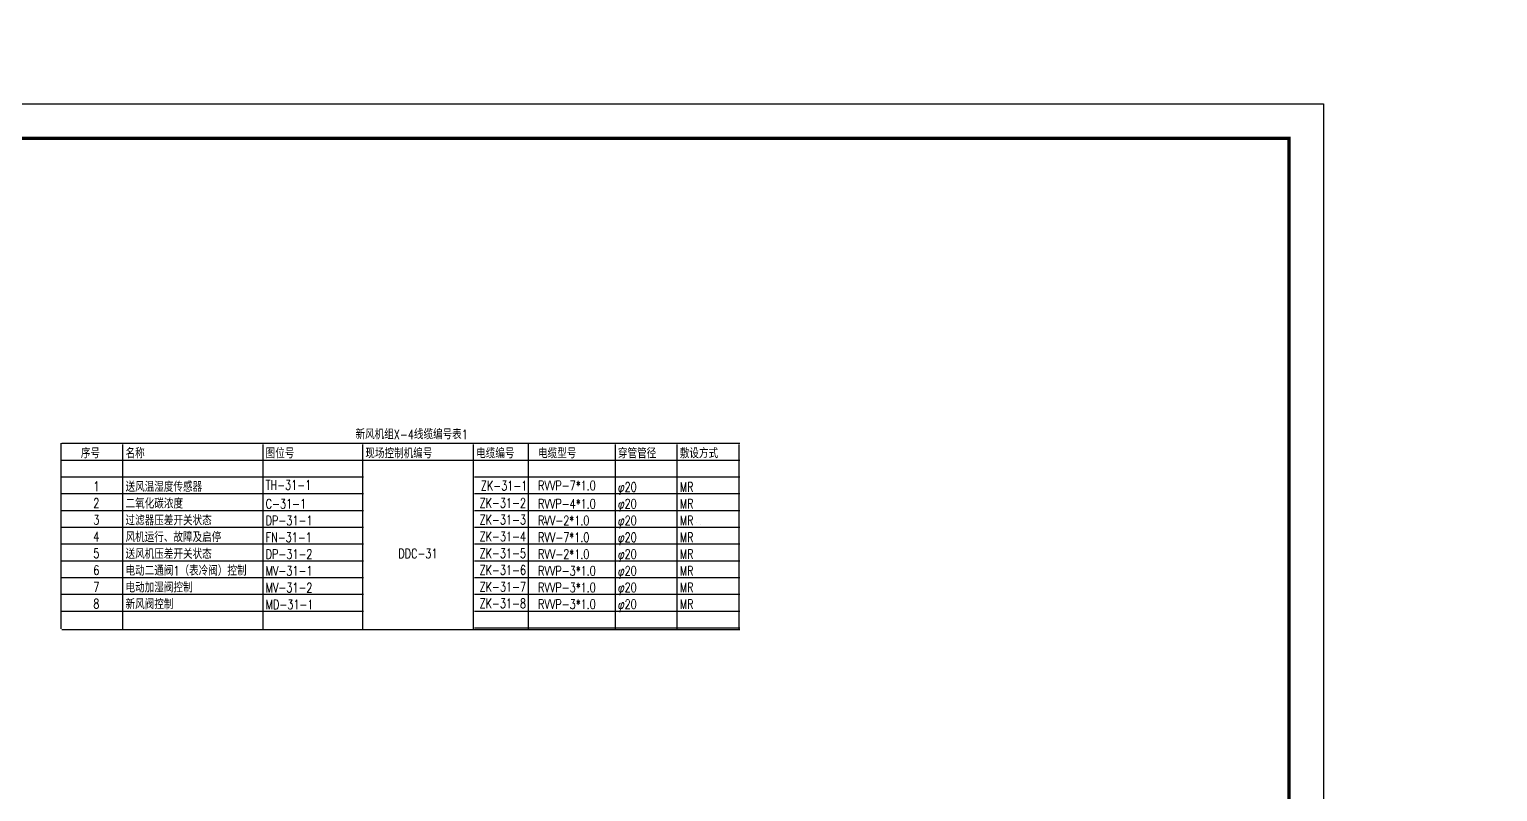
# Model space of a CAD drawing. Extents: x 23618587 to 48466785, y 42305484 to 86624613.
# Drawn here: x 24343642 to 24407137, y 43129440 to 43162400 of the extents above; entities that cross this region are included whole.
import ezdxf

# ---------------------------------------------------------------- set-up
doc = ezdxf.new("R2010")
doc.units = 0
doc.header["$MEASUREMENT"] = 0
doc.layers.get('0').update_dxf_attribs({"linetype": 'CONTINUOUS'})
for name, color, linetype in [('AC-W', 7, 'CONTINUOUS'), ('FRAME', 7, 'CONTINUOUS'), ('楼控', 1, 'CONTINUOUS')]:
    doc.layers.add(name, color=color, linetype=linetype)
doc.styles.add('HZTXT', font='txt', dxfattribs={"width": 0.9, "bigfont": 'HZTXT'})

msp = doc.modelspace()

# ---------------------------------------------------------------- linework, layer by layer
at = {"color": 7}
for points in [[(24344999.56981, 43144501.19519), (24344999.56981, 43138697.46575)], [(24345047.14136, 43144501.19519), (24374369.05724, 43144501.19519)], [(24347675.46966, 43144453.62364), (24347675.46966, 43138697.46575)], [(24353734.8962, 43144453.62364), (24353734.8962, 43138697.46575)], [(24358046.06817, 43144453.62364), (24358046.06817, 43138697.46575)], [(24362838.90212, 43144453.62364), (24362838.90212, 43136470.99734)], [(24368969.68599, 43144453.62364), (24368969.68599, 43136470.99734)], [(24371645.58584, 43144453.62364), (24371645.58584, 43136470.99734)], [(24374321.48568, 43144453.62364), (24374321.48568, 43136470.99734)], [(24345047.14136, 43143775.72901), (24374369.05724, 43143775.72901)], [(24345047.14136, 43143050.26283), (24358093.63972, 43143050.26283)], [(24362886.47367, 43143050.26283), (24374369.05724, 43143050.26283)], [(24345047.14136, 43142324.79665), (24358093.63972, 43142324.79665)], [(24362886.47367, 43142324.79665), (24374369.05724, 43142324.79665)], [(24345047.14136, 43141599.33047), (24358093.63972, 43141599.33047)], [(24362886.47367, 43141599.33047), (24374369.05724, 43141599.33047)], [(24345047.14136, 43140873.86429), (24358093.63972, 43140873.86429)], [(24362886.47367, 43140873.86429), (24374369.05724, 43140873.86429)], [(24345047.14136, 43140148.39811), (24358093.63972, 43140148.39811)], [(24362886.47367, 43140148.39811), (24374369.05724, 43140148.39811)], [(24345047.14136, 43139422.93193), (24358093.63972, 43139422.93193)], [(24362886.47367, 43139422.93193), (24374369.05724, 43139422.93193)], [(24344999.56981, 43138699.01353), (24344999.56981, 43136475.04344)], [(24345047.14136, 43138699.01353), (24358093.63972, 43138699.01353)], [(24345047.14136, 43138697.46575), (24358093.63972, 43138697.46575)], [(24347672.61204, 43138657.6978), (24347672.61204, 43136433.7277)], [(24353734.8962, 43138699.01353), (24353734.8962, 43136475.04344)], [(24358046.06817, 43138699.01353), (24358046.06817, 43136475.04344)], [(24358046.06817, 43138318.29295), (24358046.06817, 43138308.52538)], [(24362886.47367, 43138697.46575), (24374369.05724, 43138697.46575)], [(24345047.14136, 43137973.54735), (24358093.63972, 43137973.54735)], [(24362886.47367, 43137971.99957), (24374369.05724, 43137971.99957)], [(24345047.14136, 43137248.08117), (24358093.63972, 43137248.08117)], [(24362886.47367, 43137246.53339), (24374369.05724, 43137246.53339)], [(24345047.14136, 43136453.89097), (24374369.05724, 43136453.89097)], [(24362886.47367, 43136521.06721), (24374369.05724, 43136521.06721)]]:
    msp.add_lwpolyline(points, dxfattribs=at)
at = {"layer": 'AC-W', "color": 7, "ltscale": 300}
for p, q in [((24372485.94425, 43141059.13876), (24372485.91859, 43141059.08603)), ((24372485.94425, 43141059.13876), (24372485.91859, 43141059.08603)), ((24372665.77642, 43140971.61509), (24372665.75076, 43140971.56237)), ((24372665.77642, 43140971.61509), (24372665.75076, 43140971.56237))]:
    msp.add_line(p, q, dxfattribs=at)
at = {"layer": 'AC-W', "color": 7}
for centre, start, end in [((24148759.7883, 42835660.74182), 79.4743453433, 79.4743453433), ((24148766.30591, 42835659.45113), 78.1227654299, 78.1227654299), ((24148779.34207, 42835656.52904), 76.2090487924, 76.2090487924)]:
    msp.add_arc(centre, 530172.67138, start, end, dxfattribs=at)
at = {"layer": 'AC-W', "color": 7, "ltscale": 1500}
msp.add_arc((24149392.33084, 42558636.58887), 596172.67138, 66.68798043542, 75.58253173698, dxfattribs=at)
at = {"layer": 'AC-W', "color": 7}
msp.add_point((24365937.41348, 43141071.10625), dxfattribs=at)
at = {"layer": 'FRAME'}
msp.add_lwpolyline([(24221262.63462, 43033036.28865), (24221262.63462, 43159186.28865), (24399612.63462, 43159186.28865), (24399612.63462, 43033036.28865)], close=True, dxfattribs=at)
at = {"layer": 'FRAME', "const_width": 135}
msp.add_lwpolyline([(24225012.63462, 43034536.28865), (24225012.63462, 43157686.28865), (24398112.63462, 43157686.28865), (24398112.63462, 43034536.28865)], close=True, dxfattribs=at)
at = {"layer": '楼控'}
msp.add_line((24365219.12307, 43144495.6865), (24365219.12307, 43136453.89097), dxfattribs=at)

# ---------------------------------------------------------------- texts
at = {"color": 7, "style": 'HZTXT', "width": 0.75}
for s, height, p in [('新风机组X-4线缆编号表1', 409.1153543, (24357744.39403, 43144679.02907)), ('序号', 409.115354, (24345868.81669, 43143858.97923)), ('名称', 409.115354, (24347800.34498, 43143858.97923)), ('图位号', 409.115354, (24353859.77152, 43143858.97923)), ('现场控制机编号', 409.115354, (24358170.9435, 43143858.97923)), ('电缆编号', 409.115354, (24362963.77745, 43143858.97923)), ('电缆型号', 409.115354, (24365639.67729, 43143858.97923)), ('穿管管径', 409.115354, (24369094.56132, 43143858.97923)), ('敷设方式', 409.115354, (24371770.46116, 43143858.97923)), ('1', 409.11535, (24346407.55899, 43142439.26845)), ('送风温湿度传感器', 409.115354, (24347800.34498, 43142408.04687)), ('TH-31-1', 409.115354, (24353859.77152, 43142494.16657)), ('ZK-31-1', 409.115354, (24363165.03346, 43142465.49519)), ('RVVP-7*1.0', 409.115354, (24365639.67729, 43142469.79141)), ('φ20', 409.115354, (24369094.56132, 43142408.04687)), ('MR', 409.115354, (24371770.46116, 43142408.04687)), ('2', 409.11535, (24346407.55899, 43141713.80227)), ('二氧化碳浓度', 409.115354, (24347800.34498, 43141682.58069)), ('C-31-1', 409.115354, (24353859.77152, 43141682.58069)), ('ZK-31-2', 409.115354, (24363107.52619, 43141718.64432)), ('RVVP-4*1.0', 409.115354, (24365639.67729, 43141682.58069)), ('φ20', 409.115354, (24369094.56132, 43141682.58069)), ('MR', 409.115354, (24371770.46116, 43141682.58069)), ('3', 409.11535, (24346407.55899, 43140988.33609)), ('过滤器压差开关状态', 409.115354, (24347800.34498, 43140957.11451)), ('DP-31-1', 409.115354, (24353859.77152, 43140957.11451)), ('ZK-31-3', 409.115354, (24363107.52619, 43140993.17813)), ('RVV-2*1.0', 409.115354, (24365639.67729, 43140957.11451)), ('φ20', 409.115354, (24369094.56132, 43140957.11451)), ('MR', 409.115354, (24371770.46116, 43140957.11451)), ('4', 409.11535, (24346407.55899, 43140262.86991)), ('风机运行、故障及启停', 409.115354, (24347800.34498, 43140231.64833)), ('FN-31-1', 409.115354, (24353859.77152, 43140231.64833)), ('ZK-31-4', 409.115354, (24363107.52619, 43140267.71195)), ('RVV-7*1.0', 409.115354, (24365639.67729, 43140231.64833)), ('φ20', 409.115354, (24369094.56132, 43140231.64833)), ('MR', 409.115354, (24371770.46116, 43140231.64833)), ('5', 409.11535, (24346407.55899, 43139537.40373)), ('送风机压差开关状态', 409.115354, (24347800.34498, 43139506.18215)), ('DP-31-2', 409.115354, (24353859.77152, 43139506.18215)), ('DDC-31', 409.115354, (24359598.09008, 43139529.96792)), ('ZK-31-5', 409.115354, (24363107.52619, 43139542.24577)), ('RVV-2*1.0', 409.115354, (24365639.67729, 43139506.18215)), ('φ20', 409.115354, (24369094.56132, 43139506.18215)), ('MR', 409.115354, (24371770.46116, 43139506.18215)), ('6', 409.11535, (24346407.55899, 43138811.93755)), ('电动二通阀1（表冷阀）控制', 409.1153543, (24347800.34498, 43138780.71596)), ('MV-31-1', 409.115354, (24353859.77152, 43138780.71596)), ('ZK-31-6', 409.115354, (24363107.52619, 43138816.77959)), ('RVVP-3*1.0', 409.115354, (24365639.67729, 43138780.71596)), ('φ20', 409.115354, (24369094.56132, 43138780.71596)), ('MR', 409.115354, (24371770.46116, 43138780.71596)), ('7', 409.11535, (24346407.55899, 43138086.47137)), ('电动加湿阀控制', 409.115354, (24347800.34498, 43138056.79757)), ('MV-31-2', 409.115354, (24353859.77152, 43138056.79757)), ('ZK-31-7', 409.115354, (24363107.52619, 43138091.31341)), ('RVVP-3*1.0', 409.115354, (24365639.67729, 43138065.51988)), ('φ20', 409.115354, (24369094.56132, 43138065.51988)), ('MR', 409.115354, (24371770.46116, 43138065.51988)), ('8', 409.11535, (24346407.55899, 43137362.55297)), ('新风阀控制', 409.115354, (24347800.34498, 43137331.33139)), ('MD-31-1', 409.115354, (24353859.77152, 43137331.33139)), ('ZK-31-8', 409.115354, (24363107.52619, 43137376.11733)), ('RVVP-3*1.0', 409.115354, (24365639.67729, 43137340.0537)), ('φ20', 409.115354, (24369094.56132, 43137340.0537)), ('MR', 409.115354, (24371770.46116, 43137340.0537))]:
    msp.add_text(s, height=height, dxfattribs=at).set_placement(p)

doc.saveas('drawing.dxf')
